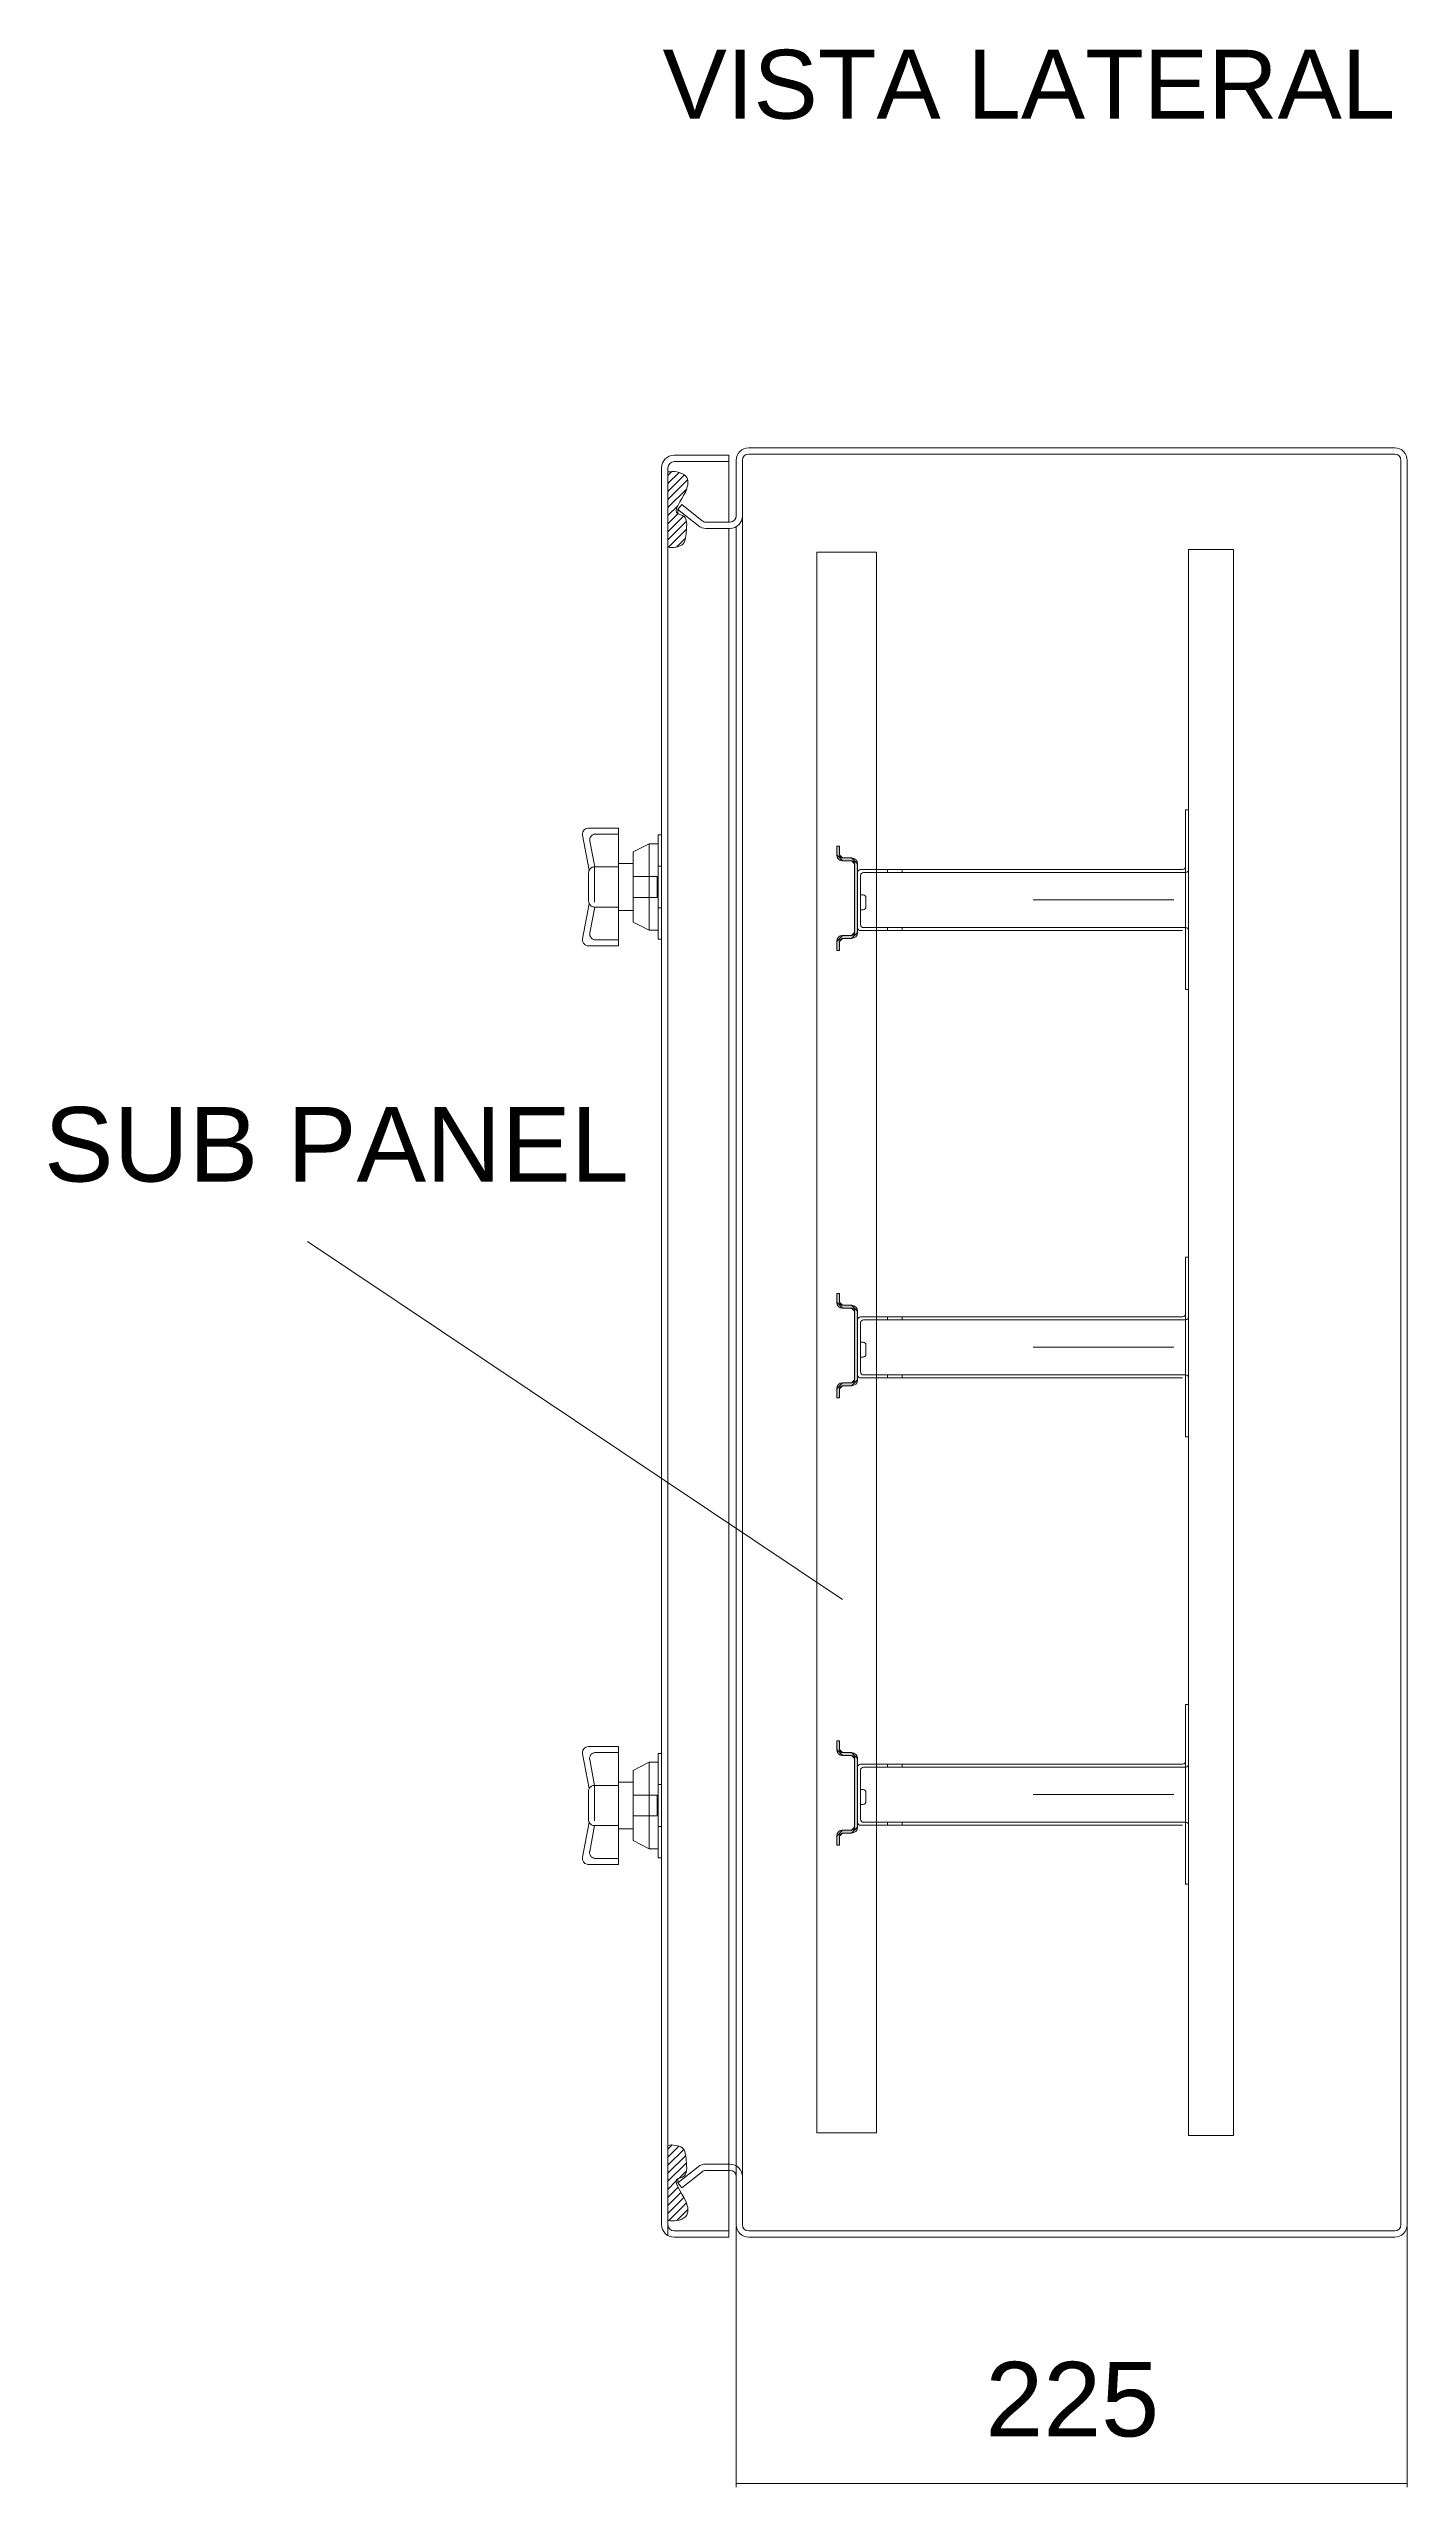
# Model space of a CAD drawing. Header units: millimetres. Extents: x -1316 to 1820, y -253 to 645.
# Drawn here: x 1365 to 1820, y -215 to 603 of the extents above; entities that cross this region are included whole.
import ezdxf

# ---------------------------------------------------------------- set-up
doc = ezdxf.new("R2010")
doc.units = ezdxf.units.MM
doc.header["$MEASUREMENT"] = 0
for name, pattern in [('AI-Linetype-46', [17.812501, 11.875001, -5.9375]), ('AI-Linetype-47', [17.812501, 11.875001, -5.9375]), ('AI-Linetype-48', [17.812501, 11.875001, -5.9375]), ('AI-Linetype-49', [17.812501, 11.875001, -5.9375]), ('AI-Linetype-50', [17.812501, 11.875001, -5.9375]), ('AI-Linetype-51', [17.812501, 11.875001, -5.9375]), ('AI-Linetype-52', [17.812501, 11.875001, -5.9375]), ('AI-Linetype-53', [17.812501, 11.875001, -5.9375]), ('AI-Linetype-54', [17.812501, 11.875001, -5.9375]), ('AI-Linetype-55', [17.812501, 11.875001, -5.9375]), ('AI-Linetype-56', [17.812501, 11.875001, -5.9375]), ('AI-Linetype-57', [356.249993, 237.499995, -118.749998]), ('AI-Linetype-58', [356.249993, 237.499995, -118.749998]), ('AI-Linetype-59', [17.812501, 11.875001, -5.9375]), ('AI-Linetype-60', [17.812501, 11.875001, -5.9375]), ('AI-Linetype-61', [17.812501, 11.875001, -5.9375]), ('AI-Linetype-62', [17.812501, 11.875001, -5.9375]), ('AI-Linetype-63', [17.812501, 11.875001, -5.9375]), ('AI-Linetype-64', [17.812501, 11.875001, -5.9375]), ('AI-Linetype-65', [17.812501, 11.875001, -5.9375]), ('AI-Linetype-66', [17.812501, 11.875001, -5.9375]), ('AI-Linetype-67', [17.812501, 11.875001, -5.9375]), ('AI-Linetype-68', [17.812501, 11.875001, -5.9375]), ('AI-Linetype-69', [17.812501, 11.875001, -5.9375]), ('AI-Linetype-70', [17.812501, 11.875001, -5.9375]), ('AI-Linetype-71', [17.812501, 11.875001, -5.9375]), ('AI-Linetype-72', [17.812501, 11.875001, -5.9375]), ('AI-Linetype-73', [17.812501, 11.875001, -5.9375]), ('AI-Linetype-74', [17.812501, 11.875001, -5.9375]), ('AI-Linetype-75', [17.812501, 11.875001, -5.9375]), ('AI-Linetype-76', [17.812501, 11.875001, -5.9375]), ('AI-Linetype-77', [17.812501, 11.875001, -5.9375]), ('AI-Linetype-78', [17.812501, 11.875001, -5.9375]), ('AI-Linetype-79', [17.812501, 11.875001, -5.9375]), ('AI-Linetype-80', [17.812501, 11.875001, -5.9375]), ('AI-Linetype-81', [17.812501, 11.875001, -5.9375]), ('AI-Linetype-82', [17.812501, 11.875001, -5.9375]), ('AI-Linetype-83', [17.812501, 11.875001, -5.9375]), ('AI-Linetype-84', [17.812501, 11.875001, -5.9375]), ('AI-Linetype-85', [17.812501, 11.875001, -5.9375]), ('AI-Linetype-86', [17.812501, 11.875001, -5.9375]), ('AI-Linetype-87', [17.812501, 11.875001, -5.9375]), ('AI-Linetype-88', [17.812501, 11.875001, -5.9375]), ('AI-Linetype-89', [17.812501, 11.875001, -5.9375]), ('AI-Linetype-90', [17.812501, 11.875001, -5.9375]), ('AI-Linetype-91', [17.812501, 11.875001, -5.9375])]:
    doc.linetypes.add(name, pattern=pattern)
doc.layers.get('0').update_dxf_attribs({"lineweight": 0})
doc.layers.add('015', color=7, linetype='Continuous', lineweight=0)

# ---------------------------------------------------------------- blocks, each defined once
blk = doc.blocks.new('Block_5')
blk.add_open_spline([(1572.09, 460.72), (1573.07, 460.8), (1574.06, 460.88), (1575.08, 460.72), (1576.21, 460.54), (1577.39, 460.06), (1578.07, 459.29), (1579.11, 458.09), (1578.96, 456.19), (1578.07, 454.18), (1576.68, 451.04), (1573.51, 447.62), (1575.56, 446.62), (1575.98, 446.42), (1576.63, 446.31), (1577.11, 446.07), (1578.74, 445.25), (1578.45, 442.81), (1578.24, 440.58), (1578.07, 438.77), (1577.96, 437.1), (1576.87, 436.27), (1576.32, 435.85), (1575.52, 435.65), (1574.72, 435.49), (1573.8, 435.31), (1572.87, 435.2), (1572.09, 435.59), (1572.09, 435.59), (1572.09, 460.72), (1572.09, 460.72)], degree=3, knots=[0, 0, 0, 0, 1, 1, 1, 2, 2, 2, 3, 3, 3, 4, 4, 4, 5, 5, 5, 6, 6, 6, 7, 7, 7, 8, 8, 8, 9, 9, 9, 10, 10, 10, 10])
at = {"color": 7, "lineweight": 0}
for points in [[(1572.09, 459.51), (1572.09, 459.51), (1573.39, 460.81), (1573.39, 460.81)], [(1572.09, 456.81), (1572.09, 456.81), (1575.83, 460.56), (1575.83, 460.56)], [(1572.09, 454.12), (1572.09, 454.12), (1577.65, 459.68), (1577.65, 459.68)], [(1572.09, 451.43), (1572.09, 451.43), (1578.7, 458.03), (1578.7, 458.03)], [(1572.09, 448.73), (1572.09, 448.73), (1578.41, 455.05), (1578.41, 455.05)], [(1572.09, 446.04), (1572.09, 446.04), (1575.4, 449.35), (1575.4, 449.35)], [(1572.09, 443.34), (1572.09, 443.34), (1575.43, 446.69), (1575.43, 446.69)], [(1572.09, 440.65), (1572.09, 440.65), (1577.36, 445.92), (1577.36, 445.92)], [(1572.09, 437.96), (1572.09, 437.96), (1578.32, 444.19), (1578.32, 444.19)], [(1572.32, 435.49), (1572.32, 435.49), (1578.33, 441.5), (1578.33, 441.5)], [(1575.09, 435.57), (1575.09, 435.57), (1577.99, 438.47), (1577.99, 438.47)]]:
    blk.add_open_spline(points, degree=3, dxfattribs=at)
blk = doc.blocks.new('Block_6')
blk.add_open_spline([(1572.09, -125.67), (1573.07, -125.75), (1574.06, -125.83), (1575.08, -125.67), (1576.21, -125.49), (1577.39, -125.01), (1578.07, -124.24), (1579.11, -123.04), (1578.96, -121.14), (1578.07, -119.13), (1576.68, -115.99), (1573.51, -112.57), (1575.56, -111.57), (1575.98, -111.37), (1576.63, -111.26), (1577.11, -111.02), (1578.74, -110.2), (1578.45, -107.76), (1578.24, -105.53), (1578.07, -103.72), (1577.96, -102.05), (1576.87, -101.22), (1576.32, -100.8), (1575.52, -100.6), (1574.72, -100.44), (1573.8, -100.26), (1572.87, -100.15), (1572.09, -100.54), (1572.09, -100.54), (1572.09, -125.67), (1572.09, -125.67)], degree=3, knots=[0, 0, 0, 0, 1, 1, 1, 2, 2, 2, 3, 3, 3, 4, 4, 4, 5, 5, 5, 6, 6, 6, 7, 7, 7, 8, 8, 8, 9, 9, 9, 10, 10, 10, 10])
at = {"color": 7, "lineweight": 0}
for points in [[(1572.09, -101.73), (1572.09, -101.73), (1573.54, -100.28), (1573.54, -100.28)], [(1572.09, -104.42), (1572.09, -104.42), (1575.81, -100.71), (1575.81, -100.71)], [(1572.09, -107.12), (1572.09, -107.12), (1577.4, -101.8), (1577.4, -101.8)], [(1572.09, -109.81), (1572.09, -109.81), (1578.06, -103.84), (1578.06, -103.84)], [(1572.09, -112.5), (1572.09, -112.5), (1578.31, -106.28), (1578.31, -106.28)], [(1572.09, -115.2), (1572.09, -115.2), (1574.91, -112.38), (1574.91, -112.38)], [(1575.83, -111.46), (1575.83, -111.46), (1578.35, -108.94), (1578.35, -108.94)], [(1572.09, -117.89), (1572.09, -117.89), (1575.49, -114.49), (1575.49, -114.49)], [(1572.09, -120.59), (1572.09, -120.59), (1576.47, -116.21), (1576.47, -116.21)], [(1572.09, -123.28), (1572.09, -123.28), (1577.46, -117.91), (1577.46, -117.91)], [(1572.37, -125.69), (1572.37, -125.69), (1578.32, -119.74), (1578.32, -119.74)], [(1575.09, -125.67), (1575.09, -125.67), (1578.79, -121.97), (1578.79, -121.97)]]:
    blk.add_open_spline(points, degree=3, dxfattribs=at)
blk = doc.blocks.new('Block_7')
at = {"color": 7, "lineweight": 0}
for p, q in [((1594.99, -127.65), (1594.99, -215.08)), ((1819.99, -127.65), (1819.99, -215.08)), ((1594.99, -213.83), (1819.99, -213.83))]:
    blk.add_line(p, q, dxfattribs=at)
at = {"insert": (1678.54, -198.4), "char_height": 0.2, "attachment_point": 7}
blk.add_mtext('\\C7;\\FArial|b0|i0|c1;\\H25.000000;\\W1.000000;225', dxfattribs=at)

msp = doc.modelspace()

# ---------------------------------------------------------------- hatches: boundary and pattern name
at = {"layer": '015', "transparency": 33554687}
for points in [[(1633.69, 305.26), (1630.69, 305.26), (1628.69, 303.26), (1628.69, 300.26), (1629.69, 300.26), (1629.69, 303.26), (1630.69, 304.26), (1633.69, 304.26), (1635.69, 306.26), (1635.69, 329.26), (1633.69, 331.26), (1630.69, 331.26), (1629.69, 332.26), (1629.69, 335.26), (1628.69, 335.26), (1628.69, 332.26), (1630.69, 330.26), (1633.69, 330.26), (1634.69, 329.26), (1634.69, 306.26)], [(1633.69, 155.26), (1630.69, 155.26), (1628.69, 153.26), (1628.69, 150.26), (1629.69, 150.26), (1629.69, 153.26), (1630.69, 154.26), (1633.69, 154.26), (1635.69, 156.26), (1635.69, 179.26), (1633.69, 181.26), (1630.69, 181.26), (1629.69, 182.26), (1629.69, 185.26), (1628.69, 185.26), (1628.69, 182.26), (1630.69, 180.26), (1633.69, 180.26), (1634.69, 179.26), (1634.69, 156.26)], [(1633.69, 5.26), (1630.69, 5.26), (1628.69, 3.26), (1628.69, 0.26), (1629.69, 0.26), (1629.69, 3.26), (1630.69, 4.26), (1633.69, 4.26), (1635.69, 6.26), (1635.69, 29.26), (1633.69, 31.26), (1630.69, 31.26), (1629.69, 32.26), (1629.69, 35.26), (1628.69, 35.26), (1628.69, 32.26), (1630.69, 30.26), (1633.69, 30.26), (1634.69, 29.26), (1634.69, 6.26)]]:
    msp.add_hatch(color=1, dxfattribs=at).paths.add_polyline_path(points)

# ---------------------------------------------------------------- linework, layer by layer
at = {"color": 7, "lineweight": 0}
for p, q in [((1574.19, 466.27), (1592.49, 466.27)), ((1592.49, 466.27), (1592.49, 464.17)), ((1599.19, 468.77), (1815.79, 468.77)), ((1815.79, 468.77), (1599.19, 468.77)), ((1815.79, 468.77), (1599.19, 468.77)), ((1815.79, 466.67), (1599.19, 466.67)), ((1815.79, 466.67), (1599.19, 466.67)), ((1569.99, 462.07), (1569.99, -127.03)), ((1572.09, -130.66), (1572.09, 462.07)), ((1592.49, 464.17), (1574.19, 464.17)), ((1592.49, 464.17), (1592.49, 443.87)), ((1594.99, 445.97), (1594.99, 464.57)), ((1597.09, 464.57), (1597.09, -127.03)), ((1819.99, 464.57), (1819.99, -127.03)), ((1576.76, 449.75), (1575.45, 448.11)), ((1583.55, 444.33), (1576.76, 449.75)), ((1575.45, 448.11), (1582.24, 442.69)), ((1575.45, 446.68), (1575.45, 448.11)), ((1592.89, 443.87), (1584.86, 443.87)), ((1584.86, 441.77), (1592.89, 441.77)), ((1592.49, 441.77), (1592.49, -131.22)), ((1594.99, -127.03), (1594.99, 442.34)), ((1761.69, 434.64), (1746.69, 434.64)), ((1746.69, 434.64), (1746.69, -97.09)), ((1761.69, -97.09), (1761.69, 434.64)), ((1745.69, 347.39), (1746.69, 347.39)), ((1745.69, 287.14), (1745.69, 347.39)), ((1746.69, 347.39), (1746.69, 287.14)), ((1543.49, 338.91), (1545.75, 327.19)), ((1543.49, 338.91), (1545.75, 327.19)), ((1555.49, 341.27), (1545.41, 341.27)), ((1555.49, 341.27), (1545.41, 341.27)), ((1555.49, 341.27), (1555.49, 301.77)), ((1555.49, 341.27), (1555.49, 301.77)), ((1565.79, 336.01), (1560.49, 333.29)), ((1565.79, 336.01), (1560.49, 333.29)), ((1568.79, 336.01), (1565.79, 336.01)), ((1565.79, 307.01), (1565.79, 336.01)), ((1568.79, 336.01), (1565.79, 336.01)), ((1565.79, 307.01), (1565.79, 336.01)), ((1568.79, 336.01), (1565.79, 336.01)), ((1565.79, 307.01), (1565.79, 336.01)), ((1568.79, 336.01), (1565.79, 336.01)), ((1565.79, 307.01), (1565.79, 336.01)), ((1568.79, 339.01), (1568.79, 304.01)), ((1569.99, 339.01), (1568.79, 339.01)), ((1568.79, 339.01), (1568.79, 304.01)), ((1569.99, 339.01), (1568.79, 339.01)), ((1568.79, 307.01), (1568.79, 336.01)), ((1568.79, 307.01), (1568.79, 336.01)), ((1569.99, 304.01), (1569.99, 339.01)), ((1569.99, 304.01), (1569.99, 339.01)), ((1555.49, 329.36), (1558.3, 329.36)), ((1555.49, 329.36), (1560.49, 329.36)), ((1555.49, 329.36), (1558.3, 329.36)), ((1555.49, 329.36), (1560.49, 329.36)), ((1560.49, 309.76), (1560.49, 333.29)), ((1560.49, 309.76), (1560.49, 333.29)), ((1560.49, 329.36), (1560.49, 313.67)), ((1560.49, 329.36), (1560.49, 313.67)), ((1569.99, 328.51), (1568.79, 328.51)), ((1569.99, 328.51), (1568.79, 328.51)), ((1744.69, 327.39), (1636.69, 327.39)), ((1645.69, 326.39), (1645.69, 327.39)), ((1650.69, 326.39), (1650.69, 327.39)), ((1545.53, 326.29), (1545.53, 316.79)), ((1545.53, 326.29), (1545.53, 316.79)), ((1560.49, 325.02), (1568.49, 325.02)), ((1560.49, 325.02), (1568.49, 325.02)), ((1568.49, 318.02), (1568.49, 325.02)), ((1568.49, 318.02), (1568.49, 325.02)), ((1635.69, 307.89), (1635.69, 326.39)), ((1636.69, 308.89), (1636.69, 325.39)), ((1745.69, 326.39), (1637.69, 326.39)), ((1645.69, 326.39), (1645.69, 326.39)), ((1543.49, 304.17), (1545.75, 315.89)), ((1543.49, 304.17), (1545.75, 315.89)), ((1555.49, 313.67), (1558.3, 313.67)), ((1555.49, 313.67), (1560.49, 313.67)), ((1555.49, 313.67), (1558.3, 313.67)), ((1555.49, 313.67), (1560.49, 313.67)), ((1560.49, 318.02), (1568.49, 318.02)), ((1560.49, 318.02), (1568.49, 318.02)), ((1569.99, 314.51), (1568.79, 314.51)), ((1569.99, 314.51), (1568.79, 314.51)), ((1637.52, 318.89), (1636.69, 318.89)), ((1636.69, 313.89), (1637.52, 313.89)), ((1638.52, 314.89), (1638.52, 317.89)), ((1741.78, 317.26), (1694.58, 317.26)), ((1565.79, 307.01), (1560.49, 309.76)), ((1565.79, 307.01), (1560.49, 309.76)), ((1568.79, 307.01), (1565.79, 307.01)), ((1568.79, 307.01), (1565.79, 307.01)), ((1568.79, 304.01), (1569.99, 304.01)), ((1568.79, 304.01), (1569.99, 304.01)), ((1744.69, 306.89), (1636.69, 306.89)), ((1745.69, 307.89), (1637.69, 307.89)), ((1645.69, 307.89), (1645.69, 306.89)), ((1650.69, 307.89), (1650.69, 306.89)), ((1745.69, 307.89), (1745.69, 307.89)), ((1555.49, 301.77), (1545.41, 301.77)), ((1555.49, 301.77), (1545.41, 301.77)), ((1745.69, 287.14), (1746.69, 287.14)), ((1630.65, 82.59), (1451.22, 202.61)), ((1745.69, 197.39), (1746.69, 197.39)), ((1745.69, 137.14), (1745.69, 197.39)), ((1746.69, 197.39), (1746.69, 137.14)), ((1635.69, 157.89), (1635.69, 176.39)), ((1744.69, 177.39), (1636.69, 177.39)), ((1636.69, 158.89), (1636.69, 175.39)), ((1745.69, 176.39), (1637.69, 176.39)), ((1645.69, 176.39), (1645.69, 177.39)), ((1645.69, 176.39), (1645.69, 176.39)), ((1650.69, 176.39), (1650.69, 177.39)), ((1637.52, 168.89), (1636.69, 168.89)), ((1636.69, 163.89), (1637.52, 163.89)), ((1638.52, 164.89), (1638.52, 167.89)), ((1741.78, 167.26), (1694.58, 167.26)), ((1744.69, 156.89), (1636.69, 156.89)), ((1745.69, 157.89), (1637.69, 157.89)), ((1645.69, 157.89), (1645.69, 156.89)), ((1650.69, 157.89), (1650.69, 156.89)), ((1745.69, 157.89), (1745.69, 157.89)), ((1745.69, 137.14), (1746.69, 137.14)), ((1745.69, 47.39), (1746.69, 47.39)), ((1745.69, -12.86), (1745.69, 47.39)), ((1746.69, 47.39), (1746.69, -12.86)), ((1555.49, 33.28), (1545.41, 33.28)), ((1555.49, 33.28), (1545.41, 33.28)), ((1555.49, 33.28), (1555.49, -6.22)), ((1555.49, 33.28), (1555.49, -6.22)), ((1543.45, 30.9), (1545.7, 19.17)), ((1543.45, 30.9), (1545.7, 19.17)), ((1565.79, 28.01), (1560.49, 25.29)), ((1565.79, 28.01), (1560.49, 25.29)), ((1560.49, 1.76), (1560.49, 25.29)), ((1560.49, 1.76), (1560.49, 25.29)), ((1568.79, 28.01), (1565.79, 28.01)), ((1565.79, -0.99), (1565.79, 28.01)), ((1568.79, 28.01), (1565.79, 28.01)), ((1565.79, -0.99), (1565.79, 28.01)), ((1568.79, 28.01), (1565.79, 28.01)), ((1565.79, -0.99), (1565.79, 28.01)), ((1568.79, 28.01), (1565.79, 28.01)), ((1565.79, -0.99), (1565.79, 28.01)), ((1568.79, 31.01), (1568.79, -3.99)), ((1569.99, 31.01), (1568.79, 31.01)), ((1568.79, 31.01), (1568.79, -3.99)), ((1569.99, 31.01), (1568.79, 31.01)), ((1568.79, -0.99), (1568.79, 28.01)), ((1568.79, -0.99), (1568.79, 28.01)), ((1569.99, -3.99), (1569.99, 31.01)), ((1569.99, -3.99), (1569.99, 31.01)), ((1635.69, 7.89), (1635.69, 26.39)), ((1744.69, 27.39), (1636.69, 27.39)), ((1636.69, 8.89), (1636.69, 25.39)), ((1745.69, 26.39), (1637.69, 26.39)), ((1645.69, 26.39), (1645.69, 27.39)), ((1645.69, 26.39), (1645.69, 26.39)), ((1650.69, 26.39), (1650.69, 27.39)), ((1545.49, 18.28), (1545.49, 8.78)), ((1545.49, 18.28), (1545.49, 8.78)), ((1555.49, 21.36), (1558.3, 21.36)), ((1555.49, 21.36), (1560.49, 21.36)), ((1555.49, 21.36), (1558.3, 21.36)), ((1555.49, 21.36), (1560.49, 21.36)), ((1560.49, 21.36), (1560.49, 5.68)), ((1560.49, 21.36), (1560.49, 5.68)), ((1560.49, 17.03), (1568.49, 17.03)), ((1560.49, 17.03), (1568.49, 17.03)), ((1568.49, 10.03), (1568.49, 17.03)), ((1568.49, 10.03), (1568.49, 17.03)), ((1569.99, 20.51), (1568.79, 20.51)), ((1569.99, 20.51), (1568.79, 20.51)), ((1637.52, 18.89), (1636.69, 18.89)), ((1638.52, 14.89), (1638.52, 17.89)), ((1741.78, 17.26), (1694.58, 17.26)), ((1560.49, 10.03), (1568.49, 10.03)), ((1560.49, 10.03), (1568.49, 10.03)), ((1636.69, 13.89), (1637.52, 13.89)), ((1543.45, -3.85), (1545.7, 7.88)), ((1543.45, -3.85), (1545.7, 7.88)), ((1555.49, 5.68), (1558.3, 5.68)), ((1555.49, 5.68), (1560.49, 5.68)), ((1555.49, 5.68), (1558.3, 5.68)), ((1555.49, 5.68), (1560.49, 5.68)), ((1565.79, -0.99), (1560.49, 1.76)), ((1565.79, -0.99), (1560.49, 1.76)), ((1569.99, 6.51), (1568.79, 6.51)), ((1569.99, 6.51), (1568.79, 6.51)), ((1744.69, 6.89), (1636.69, 6.89)), ((1745.69, 7.89), (1637.69, 7.89)), ((1645.69, 7.89), (1645.69, 6.89)), ((1650.69, 7.89), (1650.69, 6.89)), ((1745.69, 7.89), (1745.69, 7.89)), ((1555.49, -6.22), (1545.41, -6.22)), ((1555.49, -6.22), (1545.41, -6.22)), ((1568.79, -0.99), (1565.79, -0.99)), ((1568.79, -0.99), (1565.79, -0.99)), ((1568.79, -3.99), (1569.99, -3.99)), ((1568.79, -3.99), (1569.99, -3.99)), ((1745.69, -12.86), (1746.69, -12.86)), ((1746.69, -97.09), (1761.69, -97.09)), ((1575.45, -113.06), (1582.24, -107.64)), ((1575.45, -111.63), (1575.45, -113.06)), ((1576.76, -114.7), (1575.45, -113.06)), ((1583.55, -109.28), (1576.76, -114.7)), ((1584.86, -106.72), (1592.89, -106.72)), ((1592.89, -108.82), (1584.86, -108.82)), ((1574.19, -129.12), (1592.49, -129.12)), ((1815.79, -129.12), (1599.19, -129.12)), ((1592.49, -131.22), (1574.19, -131.22)), ((1599.19, -131.22), (1815.79, -131.22)), ((1815.79, -131.22), (1599.19, -131.22))]:
    msp.add_line(p, q, dxfattribs=at)
at = {"color": 7, "linetype": 'AI-Linetype-57', "lineweight": 0}
msp.add_line((1594.99, 445.97), (1594.99, 464.57), dxfattribs=at)
at = {"color": 7, "lineweight": 5}
msp.add_line((1817.89, -127.03), (1817.89, 464.57), dxfattribs=at)
at = {"color": 7, "linetype": 'AI-Linetype-58', "lineweight": 0}
msp.add_line((1594.99, -127.03), (1594.99, 442.34), dxfattribs=at)
at = {"color": 5, "lineweight": 0}
for p, q in [((1622.09, 433.78), (1642.09, 433.78)), ((1622.09, -96.22), (1622.09, 433.78)), ((1642.09, 433.78), (1642.09, -96.22)), ((1642.09, -96.22), (1622.09, -96.22))]:
    msp.add_line(p, q, dxfattribs=at)
at = {"color": 7, "linetype": 'AI-Linetype-49', "lineweight": 0}
msp.add_line((1545.91, 336.91), (1547.57, 328.29), dxfattribs=at)
at = {"color": 7, "linetype": 'AI-Linetype-62', "lineweight": 0}
msp.add_line((1545.91, 336.91), (1547.57, 328.29), dxfattribs=at)
at = {"color": 7, "linetype": 'AI-Linetype-48', "lineweight": 0}
msp.add_line((1555.49, 339.27), (1547.83, 339.27), dxfattribs=at)
at = {"color": 7, "linetype": 'AI-Linetype-61', "lineweight": 0}
msp.add_line((1555.49, 339.27), (1547.83, 339.27), dxfattribs=at)
at = {"color": 7, "linetype": 'AI-Linetype-47', "lineweight": 0}
msp.add_line((1555.49, 328.27), (1547.49, 328.27), dxfattribs=at)
at = {"color": 7, "linetype": 'AI-Linetype-60', "lineweight": 0}
msp.add_line((1555.49, 328.27), (1547.49, 328.27), dxfattribs=at)
at = {"color": 7, "linetype": 'AI-Linetype-50', "lineweight": 0}
msp.add_line((1547.53, 328.29), (1547.53, 314.79), dxfattribs=at)
at = {"color": 7, "linetype": 'AI-Linetype-63', "lineweight": 0}
msp.add_line((1547.53, 328.29), (1547.53, 314.79), dxfattribs=at)
at = {"color": 7, "linetype": 'AI-Linetype-51', "lineweight": 0}
msp.add_line((1545.91, 306.17), (1547.57, 314.79), dxfattribs=at)
at = {"color": 7, "linetype": 'AI-Linetype-64', "lineweight": 0}
msp.add_line((1545.91, 306.17), (1547.57, 314.79), dxfattribs=at)
at = {"color": 7, "linetype": 'AI-Linetype-46', "lineweight": 0}
msp.add_line((1555.49, 314.77), (1547.49, 314.77), dxfattribs=at)
at = {"color": 7, "linetype": 'AI-Linetype-59', "lineweight": 0}
msp.add_line((1555.49, 314.77), (1547.49, 314.77), dxfattribs=at)
at = {"color": 7, "linetype": 'AI-Linetype-52', "lineweight": 0}
msp.add_line((1555.49, 303.77), (1547.83, 303.77), dxfattribs=at)
at = {"color": 7, "linetype": 'AI-Linetype-65', "lineweight": 0}
msp.add_line((1555.49, 303.77), (1547.83, 303.77), dxfattribs=at)
at = {"color": 7, "linetype": 'AI-Linetype-73', "lineweight": 0}
msp.add_line((1545.87, 28.9), (1547.53, 20.28), dxfattribs=at)
at = {"color": 7, "linetype": 'AI-Linetype-84', "lineweight": 0}
msp.add_line((1545.87, 28.9), (1547.53, 20.28), dxfattribs=at)
at = {"color": 7, "linetype": 'AI-Linetype-72', "lineweight": 0}
msp.add_line((1555.49, 31.28), (1547.83, 31.28), dxfattribs=at)
at = {"color": 7, "linetype": 'AI-Linetype-83', "lineweight": 0}
msp.add_line((1555.49, 31.28), (1547.83, 31.28), dxfattribs=at)
at = {"color": 7, "linetype": 'AI-Linetype-71', "lineweight": 0}
msp.add_line((1555.49, 20.28), (1547.49, 20.28), dxfattribs=at)
at = {"color": 7, "linetype": 'AI-Linetype-74', "lineweight": 0}
msp.add_line((1547.49, 20.28), (1547.49, 6.78), dxfattribs=at)
at = {"color": 7, "linetype": 'AI-Linetype-82', "lineweight": 0}
msp.add_line((1555.49, 20.28), (1547.49, 20.28), dxfattribs=at)
at = {"color": 7, "linetype": 'AI-Linetype-85', "lineweight": 0}
msp.add_line((1547.49, 20.28), (1547.49, 6.78), dxfattribs=at)
at = {"color": 7, "linetype": 'AI-Linetype-75', "lineweight": 0}
msp.add_line((1545.87, -1.85), (1547.53, 6.78), dxfattribs=at)
at = {"color": 7, "linetype": 'AI-Linetype-86', "lineweight": 0}
msp.add_line((1545.87, -1.85), (1547.53, 6.78), dxfattribs=at)
at = {"color": 7, "linetype": 'AI-Linetype-70', "lineweight": 0}
msp.add_line((1555.49, 6.78), (1547.49, 6.78), dxfattribs=at)
at = {"color": 7, "linetype": 'AI-Linetype-81', "lineweight": 0}
msp.add_line((1555.49, 6.78), (1547.49, 6.78), dxfattribs=at)
at = {"color": 7, "linetype": 'AI-Linetype-76', "lineweight": 0}
msp.add_line((1555.49, -4.22), (1547.83, -4.22), dxfattribs=at)
at = {"color": 7, "linetype": 'AI-Linetype-87', "lineweight": 0}
msp.add_line((1555.49, -4.22), (1547.83, -4.22), dxfattribs=at)
at = {"color": 7, "lineweight": 0}
for points in [[(1574.19, 466.27), (1571.87, 466.27), (1569.99, 464.39), (1569.99, 462.07)], [(1599.19, 468.77), (1596.87, 468.77), (1594.99, 466.89), (1594.99, 464.57)], [(1599.19, 466.67), (1598.03, 466.67), (1597.09, 465.73), (1597.09, 464.57)], [(1574.19, 464.17), (1573.03, 464.17), (1572.09, 463.23), (1572.09, 462.07)], [(1582.24, 442.69), (1582.98, 442.1), (1583.91, 441.77), (1584.86, 441.77)], [(1583.55, 444.33), (1583.92, 444.04), (1584.38, 443.87), (1584.86, 443.87)], [(1592.89, 443.87), (1594.05, 443.87), (1594.99, 444.82), (1594.99, 445.97)], [(1592.89, 441.77), (1595.21, 441.77), (1597.09, 443.66), (1597.09, 445.97)], [(1636.69, 327.39), (1636.14, 327.39), (1635.69, 326.94), (1635.69, 326.39)], [(1744.69, 327.39), (1745.25, 327.39), (1745.69, 327.84), (1745.69, 328.39)], [(1745.69, 326.39), (1746.25, 326.39), (1746.69, 326.84), (1746.69, 327.39)], [(1637.69, 326.39), (1637.14, 326.39), (1636.69, 325.94), (1636.69, 325.39)], [(1638.52, 317.89), (1638.52, 318.44), (1638.07, 318.89), (1637.52, 318.89)], [(1637.52, 313.89), (1638.07, 313.89), (1638.52, 314.34), (1638.52, 314.89)], [(1635.69, 307.89), (1635.69, 307.34), (1636.14, 306.89), (1636.69, 306.89)], [(1636.69, 308.89), (1636.69, 308.34), (1637.14, 307.89), (1637.69, 307.89)], [(1746.69, 306.89), (1746.69, 307.44), (1746.25, 307.89), (1745.69, 307.89)], [(1636.69, 177.39), (1636.14, 177.39), (1635.69, 176.94), (1635.69, 176.39)], [(1637.69, 176.39), (1637.14, 176.39), (1636.69, 175.94), (1636.69, 175.39)], [(1744.69, 177.39), (1745.25, 177.39), (1745.69, 177.84), (1745.69, 178.39)], [(1745.69, 176.39), (1746.25, 176.39), (1746.69, 176.84), (1746.69, 177.39)], [(1638.52, 167.89), (1638.52, 168.44), (1638.07, 168.89), (1637.52, 168.89)], [(1637.52, 163.89), (1638.07, 163.89), (1638.52, 164.34), (1638.52, 164.89)], [(1635.69, 157.89), (1635.69, 157.34), (1636.14, 156.89), (1636.69, 156.89)], [(1636.69, 158.89), (1636.69, 158.34), (1637.14, 157.89), (1637.69, 157.89)], [(1746.69, 156.89), (1746.69, 157.44), (1746.25, 157.89), (1745.69, 157.89)], [(1636.69, 27.39), (1636.14, 27.39), (1635.69, 26.94), (1635.69, 26.39)], [(1637.69, 26.39), (1637.14, 26.39), (1636.69, 25.94), (1636.69, 25.39)], [(1744.69, 27.39), (1745.25, 27.39), (1745.69, 27.84), (1745.69, 28.39)], [(1745.69, 26.39), (1746.25, 26.39), (1746.69, 26.84), (1746.69, 27.39)], [(1638.52, 17.89), (1638.52, 18.44), (1638.07, 18.89), (1637.52, 18.89)], [(1636.69, 8.89), (1636.69, 8.34), (1637.14, 7.89), (1637.69, 7.89)], [(1637.52, 13.89), (1638.07, 13.89), (1638.52, 14.34), (1638.52, 14.89)], [(1635.69, 7.89), (1635.69, 7.34), (1636.14, 6.89), (1636.69, 6.89)], [(1746.69, 6.89), (1746.69, 7.44), (1746.25, 7.89), (1745.69, 7.89)], [(1584.86, -106.72), (1583.91, -106.72), (1582.98, -107.05), (1582.24, -107.64)], [(1584.86, -108.82), (1584.38, -108.82), (1583.92, -108.99), (1583.55, -109.28)], [(1597.09, -110.92), (1597.09, -108.61), (1595.21, -106.72), (1592.89, -106.72)], [(1594.99, -110.92), (1594.99, -109.77), (1594.05, -108.82), (1592.89, -108.82)], [(1569.99, -127.03), (1569.99, -129.34), (1571.87, -131.22), (1574.19, -131.22)], [(1572.09, -127.03), (1572.09, -128.18), (1573.03, -129.12), (1574.19, -129.12)], [(1594.99, -127.03), (1594.99, -129.34), (1596.87, -131.22), (1599.19, -131.22)], [(1597.09, -127.03), (1597.09, -128.18), (1598.03, -129.12), (1599.19, -129.12)]]:
    msp.add_open_spline(points, degree=3, dxfattribs=at)
at = {"color": 7, "lineweight": 5}
for points in [[(1819.99, 464.57), (1819.99, 466.89), (1818.11, 468.77), (1815.79, 468.77)], [(1817.89, 464.57), (1817.89, 465.73), (1816.95, 466.67), (1815.79, 466.67)], [(1815.79, -131.22), (1818.11, -131.22), (1819.99, -129.34), (1819.99, -127.03)], [(1815.79, -129.12), (1816.95, -129.12), (1817.89, -128.18), (1817.89, -127.03)]]:
    msp.add_open_spline(points, degree=3, dxfattribs=at)
at = {"color": 7, "lineweight": 0}
for points, knots in [([(1572.09, 460.72), (1573.07, 460.8), (1574.06, 460.88), (1575.08, 460.72), (1576.21, 460.54), (1577.39, 460.06), (1578.07, 459.29), (1579.11, 458.09), (1578.96, 456.19), (1578.07, 454.18), (1576.68, 451.04), (1573.51, 447.62), (1575.56, 446.62), (1575.98, 446.42), (1576.63, 446.31), (1577.11, 446.07), (1578.74, 445.25), (1578.45, 442.81), (1578.24, 440.58), (1578.07, 438.77), (1577.96, 437.1), (1576.87, 436.27), (1576.32, 435.85), (1575.52, 435.65), (1574.72, 435.49), (1573.8, 435.31), (1572.87, 435.2), (1572.09, 435.59)], [0, 0, 0, 0, 1, 1, 1, 2, 2, 2, 3, 3, 3, 4, 4, 4, 5, 5, 5, 6, 6, 6, 7, 7, 7, 8, 8, 8, 9, 9, 9, 9]), ([(1545.46, 341.29), (1544.35, 341.29), (1543.46, 340.39), (1543.46, 339.29), (1543.46, 339.16), (1543.47, 339.04), (1543.49, 338.91)], [0, 0, 0, 0, 1, 1, 1, 2, 2, 2, 2]), ([(1545.46, 341.29), (1544.35, 341.29), (1543.46, 340.39), (1543.46, 339.29), (1543.46, 339.16), (1543.47, 339.04), (1543.49, 338.91)], [0, 0, 0, 0, 1, 1, 1, 2, 2, 2, 2]), ([(1543.49, 304.17), (1543.28, 303.08), (1543.99, 302.03), (1545.08, 301.82), (1545.2, 301.8), (1545.33, 301.79), (1545.46, 301.79)], [0, 0, 0, 0, 1, 1, 1, 2, 2, 2, 2]), ([(1543.49, 304.17), (1543.28, 303.08), (1543.99, 302.03), (1545.08, 301.82), (1545.2, 301.8), (1545.33, 301.79), (1545.46, 301.79)], [0, 0, 0, 0, 1, 1, 1, 2, 2, 2, 2]), ([(1545.41, 33.28), (1544.31, 33.28), (1543.41, 32.38), (1543.41, 31.28), (1543.41, 31.15), (1543.42, 31.02), (1543.45, 30.9)], [0, 0, 0, 0, 1, 1, 1, 2, 2, 2, 2]), ([(1545.41, 33.28), (1544.31, 33.28), (1543.41, 32.38), (1543.41, 31.28), (1543.41, 31.15), (1543.42, 31.02), (1543.45, 30.9)], [0, 0, 0, 0, 1, 1, 1, 2, 2, 2, 2]), ([(1543.45, -3.85), (1543.24, -4.93), (1543.95, -5.98), (1545.03, -6.19), (1545.16, -6.21), (1545.28, -6.22), (1545.41, -6.22)], [0, 0, 0, 0, 1, 1, 1, 2, 2, 2, 2]), ([(1543.45, -3.85), (1543.24, -4.93), (1543.95, -5.98), (1545.03, -6.19), (1545.16, -6.21), (1545.28, -6.22), (1545.41, -6.22)], [0, 0, 0, 0, 1, 1, 1, 2, 2, 2, 2]), ([(1572.09, -125.67), (1573.07, -125.75), (1574.06, -125.83), (1575.08, -125.67), (1576.21, -125.49), (1577.39, -125.01), (1578.07, -124.24), (1579.11, -123.04), (1578.96, -121.14), (1578.07, -119.13), (1576.68, -115.99), (1573.51, -112.57), (1575.56, -111.57), (1575.98, -111.37), (1576.63, -111.26), (1577.11, -111.02), (1578.74, -110.2), (1578.45, -107.76), (1578.24, -105.53), (1578.07, -103.72), (1577.96, -102.05), (1576.87, -101.22), (1576.32, -100.8), (1575.52, -100.6), (1574.72, -100.44), (1573.8, -100.26), (1572.87, -100.15), (1572.09, -100.54)], [0, 0, 0, 0, 1, 1, 1, 2, 2, 2, 3, 3, 3, 4, 4, 4, 5, 5, 5, 6, 6, 6, 7, 7, 7, 8, 8, 8, 9, 9, 9, 9])]:
    msp.add_open_spline(points, degree=3, knots=knots, dxfattribs=at)
at = {"color": 7, "linetype": 'AI-Linetype-53', "lineweight": 0}
msp.add_open_spline([(1547.88, 339.29), (1546.77, 339.29), (1545.88, 338.39), (1545.88, 337.29), (1545.88, 337.16), (1545.89, 337.04), (1545.91, 336.91)], degree=3, knots=[0, 0, 0, 0, 1, 1, 1, 2, 2, 2, 2], dxfattribs=at)
at = {"color": 7, "linetype": 'AI-Linetype-66', "lineweight": 0}
msp.add_open_spline([(1547.88, 339.29), (1546.77, 339.29), (1545.88, 338.39), (1545.88, 337.29), (1545.88, 337.16), (1545.89, 337.04), (1545.91, 336.91)], degree=3, knots=[0, 0, 0, 0, 1, 1, 1, 2, 2, 2, 2], dxfattribs=at)
at = {"color": 7, "linetype": 'AI-Linetype-55', "lineweight": 0}
msp.add_open_spline([(1547.53, 328.29), (1546.43, 328.29), (1545.53, 327.39), (1545.53, 326.29)], degree=3, dxfattribs=at)
at = {"color": 7, "linetype": 'AI-Linetype-68', "lineweight": 0}
msp.add_open_spline([(1547.53, 328.29), (1546.43, 328.29), (1545.53, 327.39), (1545.53, 326.29)], degree=3, dxfattribs=at)
at = {"color": 7, "linetype": 'AI-Linetype-56', "lineweight": 0}
msp.add_open_spline([(1545.53, 316.79), (1545.53, 315.68), (1546.43, 314.79), (1547.53, 314.79)], degree=3, dxfattribs=at)
at = {"color": 7, "linetype": 'AI-Linetype-69', "lineweight": 0}
msp.add_open_spline([(1545.53, 316.79), (1545.53, 315.68), (1546.43, 314.79), (1547.53, 314.79)], degree=3, dxfattribs=at)
at = {"color": 7, "linetype": 'AI-Linetype-54', "lineweight": 0}
msp.add_open_spline([(1545.91, 306.17), (1545.7, 305.08), (1546.41, 304.03), (1547.5, 303.82), (1547.62, 303.8), (1547.75, 303.79), (1547.88, 303.79)], degree=3, knots=[0, 0, 0, 0, 1, 1, 1, 2, 2, 2, 2], dxfattribs=at)
at = {"color": 7, "linetype": 'AI-Linetype-67', "lineweight": 0}
msp.add_open_spline([(1545.91, 306.17), (1545.7, 305.08), (1546.41, 304.03), (1547.5, 303.82), (1547.62, 303.8), (1547.75, 303.79), (1547.88, 303.79)], degree=3, knots=[0, 0, 0, 0, 1, 1, 1, 2, 2, 2, 2], dxfattribs=at)
at = {"color": 7, "linetype": 'AI-Linetype-77', "lineweight": 0}
msp.add_open_spline([(1547.83, 31.28), (1546.73, 31.28), (1545.83, 30.38), (1545.83, 29.28), (1545.83, 29.15), (1545.84, 29.02), (1545.87, 28.9)], degree=3, knots=[0, 0, 0, 0, 1, 1, 1, 2, 2, 2, 2], dxfattribs=at)
at = {"color": 7, "linetype": 'AI-Linetype-88', "lineweight": 0}
msp.add_open_spline([(1547.83, 31.28), (1546.73, 31.28), (1545.83, 30.38), (1545.83, 29.28), (1545.83, 29.15), (1545.84, 29.02), (1545.87, 28.9)], degree=3, knots=[0, 0, 0, 0, 1, 1, 1, 2, 2, 2, 2], dxfattribs=at)
at = {"color": 7, "linetype": 'AI-Linetype-79', "lineweight": 0}
msp.add_open_spline([(1547.49, 20.28), (1546.39, 20.28), (1545.49, 19.38), (1545.49, 18.28)], degree=3, dxfattribs=at)
at = {"color": 7, "linetype": 'AI-Linetype-90', "lineweight": 0}
msp.add_open_spline([(1547.49, 20.28), (1546.39, 20.28), (1545.49, 19.38), (1545.49, 18.28)], degree=3, dxfattribs=at)
at = {"color": 7, "linetype": 'AI-Linetype-80', "lineweight": 0}
msp.add_open_spline([(1545.49, 8.78), (1545.49, 7.67), (1546.39, 6.78), (1547.49, 6.78)], degree=3, dxfattribs=at)
at = {"color": 7, "linetype": 'AI-Linetype-91', "lineweight": 0}
msp.add_open_spline([(1545.49, 8.78), (1545.49, 7.67), (1546.39, 6.78), (1547.49, 6.78)], degree=3, dxfattribs=at)
at = {"color": 7, "linetype": 'AI-Linetype-78', "lineweight": 0}
msp.add_open_spline([(1545.87, -1.85), (1545.66, -2.93), (1546.37, -3.98), (1547.45, -4.19), (1547.58, -4.21), (1547.71, -4.22), (1547.83, -4.22)], degree=3, knots=[0, 0, 0, 0, 1, 1, 1, 2, 2, 2, 2], dxfattribs=at)
at = {"color": 7, "linetype": 'AI-Linetype-89', "lineweight": 0}
msp.add_open_spline([(1545.87, -1.85), (1545.66, -2.93), (1546.37, -3.98), (1547.45, -4.19), (1547.58, -4.21), (1547.71, -4.22), (1547.83, -4.22)], degree=3, knots=[0, 0, 0, 0, 1, 1, 1, 2, 2, 2, 2], dxfattribs=at)
at = {"layer": '015'}
for points in [[(1633.69, 305.26), (1630.69, 305.26), (1628.69, 303.26), (1628.69, 300.26), (1629.69, 300.26), (1629.69, 303.26), (1630.69, 304.26), (1633.69, 304.26), (1635.69, 306.26), (1635.69, 329.26), (1633.69, 331.26), (1630.69, 331.26), (1629.69, 332.26), (1629.69, 335.26), (1628.69, 335.26), (1628.69, 332.26), (1630.69, 330.26), (1633.69, 330.26), (1634.69, 329.26), (1634.69, 306.26)], [(1633.69, 155.26), (1630.69, 155.26), (1628.69, 153.26), (1628.69, 150.26), (1629.69, 150.26), (1629.69, 153.26), (1630.69, 154.26), (1633.69, 154.26), (1635.69, 156.26), (1635.69, 179.26), (1633.69, 181.26), (1630.69, 181.26), (1629.69, 182.26), (1629.69, 185.26), (1628.69, 185.26), (1628.69, 182.26), (1630.69, 180.26), (1633.69, 180.26), (1634.69, 179.26), (1634.69, 156.26)], [(1633.69, 5.26), (1630.69, 5.26), (1628.69, 3.26), (1628.69, 0.26), (1629.69, 0.26), (1629.69, 3.26), (1630.69, 4.26), (1633.69, 4.26), (1635.69, 6.26), (1635.69, 29.26), (1633.69, 31.26), (1630.69, 31.26), (1629.69, 32.26), (1629.69, 35.26), (1628.69, 35.26), (1628.69, 32.26), (1630.69, 30.26), (1633.69, 30.26), (1634.69, 29.26), (1634.69, 6.26)]]:
    msp.add_lwpolyline(points, close=True, dxfattribs=at)
at = {"layer": '015', "color": 2, "lineweight": 0}
for points in [[(1634.69, 306.26), (1634.69, 306.26), (1634.69, 329.26), (1634.69, 329.26), (1634.69, 329.81), (1634.25, 330.26), (1633.69, 330.26), (1633.69, 330.26), (1630.69, 330.26), (1630.69, 330.26), (1629.59, 330.26), (1628.69, 331.16), (1628.69, 332.26), (1628.69, 332.26), (1628.69, 335.26), (1628.69, 335.26), (1628.69, 335.26), (1629.69, 335.26), (1629.69, 335.26), (1629.69, 335.26), (1629.69, 332.26), (1629.69, 332.26), (1629.69, 331.71), (1630.14, 331.26), (1630.69, 331.26), (1630.69, 331.26), (1633.69, 331.26), (1633.69, 331.26), (1634.8, 331.26), (1635.69, 330.37), (1635.69, 329.26), (1635.69, 329.26), (1635.69, 306.26), (1635.69, 306.26), (1635.69, 305.16), (1634.8, 304.26), (1633.69, 304.26), (1633.69, 304.26), (1630.69, 304.26), (1630.69, 304.26), (1630.14, 304.26), (1629.69, 303.81), (1629.69, 303.26), (1629.69, 303.26), (1629.69, 300.26), (1629.69, 300.26), (1629.69, 300.26), (1628.69, 300.26), (1628.69, 300.26), (1628.69, 300.26), (1628.69, 303.26), (1628.69, 303.26), (1628.69, 304.37), (1629.59, 305.26), (1630.69, 305.26), (1630.69, 305.26), (1633.69, 305.26), (1633.69, 305.26), (1634.25, 305.26), (1634.69, 305.71), (1634.69, 306.26)], [(1634.69, 156.26), (1634.69, 156.26), (1634.69, 179.26), (1634.69, 179.26), (1634.69, 179.81), (1634.25, 180.26), (1633.69, 180.26), (1633.69, 180.26), (1630.69, 180.26), (1630.69, 180.26), (1629.59, 180.26), (1628.69, 181.16), (1628.69, 182.26), (1628.69, 182.26), (1628.69, 185.26), (1628.69, 185.26), (1628.69, 185.26), (1629.69, 185.26), (1629.69, 185.26), (1629.69, 185.26), (1629.69, 182.26), (1629.69, 182.26), (1629.69, 181.71), (1630.14, 181.26), (1630.69, 181.26), (1630.69, 181.26), (1633.69, 181.26), (1633.69, 181.26), (1634.8, 181.26), (1635.69, 180.37), (1635.69, 179.26), (1635.69, 179.26), (1635.69, 156.26), (1635.69, 156.26), (1635.69, 155.16), (1634.8, 154.26), (1633.69, 154.26), (1633.69, 154.26), (1630.69, 154.26), (1630.69, 154.26), (1630.14, 154.26), (1629.69, 153.81), (1629.69, 153.26), (1629.69, 153.26), (1629.69, 150.26), (1629.69, 150.26), (1629.69, 150.26), (1628.69, 150.26), (1628.69, 150.26), (1628.69, 150.26), (1628.69, 153.26), (1628.69, 153.26), (1628.69, 154.37), (1629.59, 155.26), (1630.69, 155.26), (1630.69, 155.26), (1633.69, 155.26), (1633.69, 155.26), (1634.25, 155.26), (1634.69, 155.71), (1634.69, 156.26)], [(1634.69, 6.26), (1634.69, 6.26), (1634.69, 29.26), (1634.69, 29.26), (1634.69, 29.81), (1634.25, 30.26), (1633.69, 30.26), (1633.69, 30.26), (1630.69, 30.26), (1630.69, 30.26), (1629.59, 30.26), (1628.69, 31.16), (1628.69, 32.26), (1628.69, 32.26), (1628.69, 35.26), (1628.69, 35.26), (1628.69, 35.26), (1629.69, 35.26), (1629.69, 35.26), (1629.69, 35.26), (1629.69, 32.26), (1629.69, 32.26), (1629.69, 31.71), (1630.14, 31.26), (1630.69, 31.26), (1630.69, 31.26), (1633.69, 31.26), (1633.69, 31.26), (1634.8, 31.26), (1635.69, 30.37), (1635.69, 29.26), (1635.69, 29.26), (1635.69, 6.26), (1635.69, 6.26), (1635.69, 5.16), (1634.8, 4.26), (1633.69, 4.26), (1633.69, 4.26), (1630.69, 4.26), (1630.69, 4.26), (1630.14, 4.26), (1629.69, 3.81), (1629.69, 3.26), (1629.69, 3.26), (1629.69, 0.26), (1629.69, 0.26), (1629.69, 0.26), (1628.69, 0.26), (1628.69, 0.26), (1628.69, 0.26), (1628.69, 3.26), (1628.69, 3.26), (1628.69, 4.37), (1629.59, 5.26), (1630.69, 5.26), (1630.69, 5.26), (1633.69, 5.26), (1633.69, 5.26), (1634.25, 5.26), (1634.69, 5.71), (1634.69, 6.26)]]:
    msp.add_open_spline(points, degree=3, knots=[0, 0, 0, 0, 1, 1, 1, 2, 2, 2, 3, 3, 3, 4, 4, 4, 5, 5, 5, 6, 6, 6, 7, 7, 7, 8, 8, 8, 9, 9, 9, 10, 10, 10, 11, 11, 11, 12, 12, 12, 13, 13, 13, 14, 14, 14, 15, 15, 15, 16, 16, 16, 17, 17, 17, 18, 18, 18, 19, 19, 19, 20, 20, 20, 20], dxfattribs=at)

# ---------------------------------------------------------------- block references
for name in ['Block_5', 'Block_6', 'Block_7']:
    msp.add_blockref(name, (0, 0))

# ---------------------------------------------------------------- texts
at = {"char_height": 0.2, "attachment_point": 7}
for s, insert in [('\\C7;\\FArial|b0|i0|c1;\\H23.100000;\\W1.000000;VISTA LATERAL', (1570.33, 578.82)), ('\\C7;\\FArial|b0|i0|c1;\\H25.000000;\\W1.000000;SUB PANEL', (1362.93, 222.39))]:
    msp.add_mtext(s, dxfattribs=dict(at, insert=insert))

doc.saveas('drawing.dxf')
